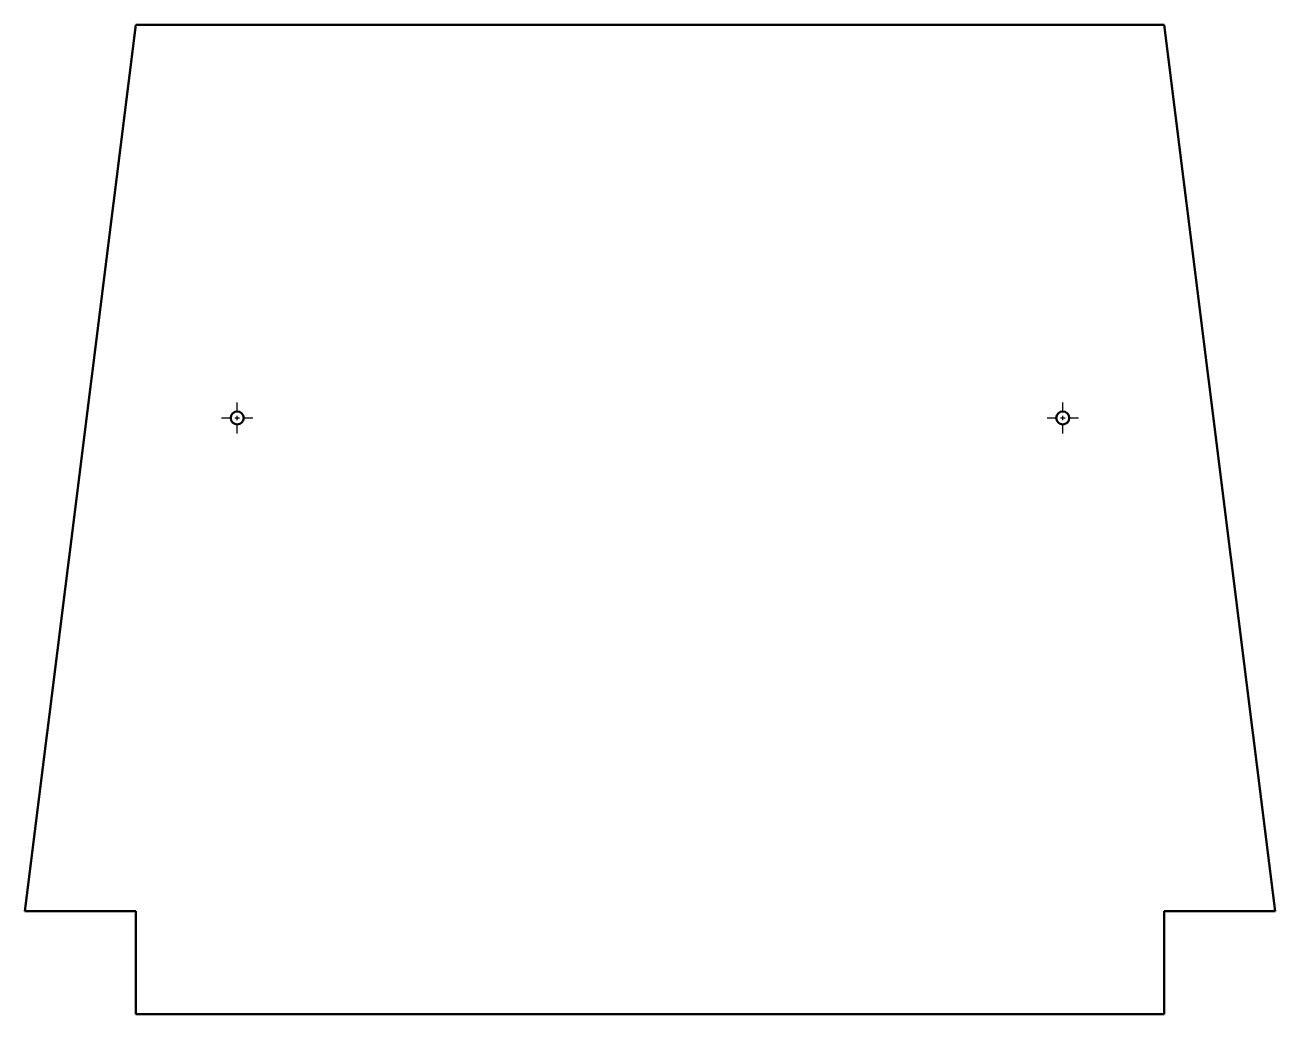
# Model space of a CAD drawing. Header units: millimetres. Extents: x 16 to 496, y 14 to 394.
import ezdxf

# ---------------------------------------------------------------- set-up
doc = ezdxf.new("R2010")
doc.units = ezdxf.units.MM
doc.header["$LTSCALE"] = 0.75
doc.linetypes.add('CENTER2', pattern=[28.575, 19.05, -3.175, 3.175, -3.175])
doc.layers.add('Smart Centers', color=7, linetype='CENTER2', lineweight=25)
doc.layers.add('Visible', color=7, linetype='Continuous', lineweight=50)

# ---------------------------------------------------------------- blocks, each defined once
blk = doc.blocks.new('*U2')
at = {"layer": 'Smart Centers', "color": 0, "ltscale": 0.75, "transparency": 16777216}
for p, q in [((0, 2.678906), (0, 6)), ((-6, 0), (-2.678906, 0)), ((2.678906, 0), (6, 0)), ((0, -6), (0, -2.678906))]:
    blk.add_line(p, q, dxfattribs=at)
at = {"layer": 'Smart Centers', "color": 0, "linetype": 'Continuous', "ltscale": 0.75, "transparency": 16777216}
for p, q in [((-0.892969, 0), (0.892969, 0)), ((0, -0.892969), (0, 0.892969))]:
    blk.add_line(p, q, dxfattribs=at)
blk = doc.blocks.new('*U3')
at = {"layer": 'Smart Centers', "color": 0, "ltscale": 0.75, "transparency": 16777216}
for p, q in [((0, 2.678906), (0, 6)), ((-6, 0), (-2.678906, 0)), ((2.678906, 0), (6, 0)), ((0, -6), (0, -2.678906))]:
    blk.add_line(p, q, dxfattribs=at)
at = {"layer": 'Smart Centers', "color": 0, "linetype": 'Continuous', "ltscale": 0.75, "transparency": 16777216}
for p, q in [((-0.892969, 0), (0.892969, 0)), ((0, -0.892969), (0, 0.892969))]:
    blk.add_line(p, q, dxfattribs=at)

msp = doc.modelspace()

# ---------------------------------------------------------------- linework, layer by layer
at = {"layer": 'Visible'}
for p, q in [((58.425717, 394.248315), (15.925717, 53.748315)), ((58.425717, 394.248315), (15.925717, 53.748315)), ((453.425717, 394.248315), (58.425717, 394.248315)), ((453.425717, 394.248315), (58.425717, 394.248315)), ((495.925717, 53.748315), (453.425717, 394.248315)), ((495.925717, 53.748315), (453.425717, 394.248315)), ((15.925717, 53.748315), (58.425717, 53.748315)), ((15.925717, 53.748315), (58.425717, 53.748315)), ((58.425717, 53.748315), (58.425717, 14.248315)), ((58.425717, 53.748315), (58.425717, 14.248315)), ((453.425717, 53.748315), (495.925717, 53.748315)), ((453.425717, 14.248315), (453.425717, 53.748315)), ((453.425717, 53.748315), (495.925717, 53.748315)), ((453.425717, 14.248315), (453.425717, 53.748315)), ((58.425717, 14.248315), (453.425717, 14.248315)), ((58.425717, 14.248315), (453.425717, 14.248315))]:
    msp.add_line(p, q, dxfattribs=at)
at = {"layer": 'Visible', "extrusion": (0, 0, -1)}
for centre in [(-97.425717, 243.248315), (-414.425717, 243.248315)]:
    msp.add_circle(centre, 2.5, dxfattribs=at)

# ---------------------------------------------------------------- block references
at = {"layer": 'Smart Centers', "ltscale": 0.75}
for name, p in [('*U2', (97.425717, 243.248315)), ('*U3', (414.425717, 243.248315))]:
    msp.add_blockref(name, p, dxfattribs=at)

doc.saveas('drawing.dxf')
